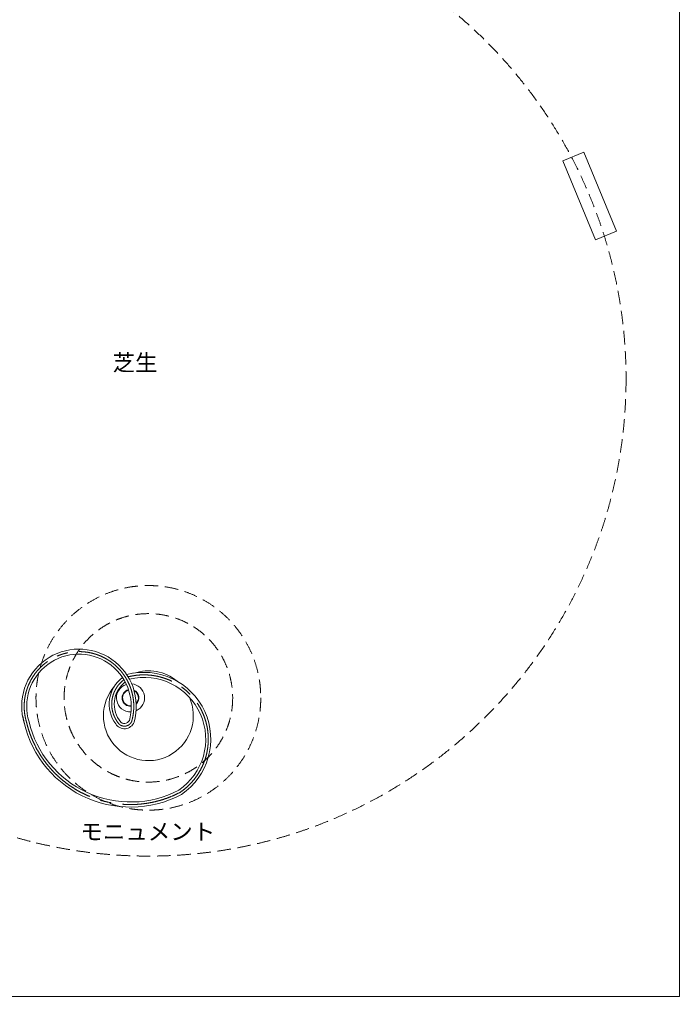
# Model space of a CAD drawing. Units: millimetres at full size, sheet at 1:200; details may follow other scales. Extents: x -96239 to 62349, y -170536 to 17264.
# Drawn here: x -63859 to -52116, y -20116 to -2717 of the extents above; entities that cross this region are included whole.
import ezdxf
from ezdxf.enums import TextEntityAlignment as Align

# ---------------------------------------------------------------- set-up
doc = ezdxf.new("R2010")
doc.units = ezdxf.units.MM
doc.header["$LTSCALE"] = 200
doc.linetypes.add('CHAIN2', pattern=[12, 9, -1, 1, -1])
doc.linetypes.add('DASHED1', pattern=[1.8, 1.2, -0.6])
doc.layers.add('0-9_外景', color=7, linetype='Continuous', lineweight=9)
doc.layers.add('0-A_植樹', color=7, linetype='Continuous', lineweight=9)
doc.layers.add('0-E_屋外名', color=7, linetype='Continuous')
doc.styles.add('・', font='')
doc.styles.get('・').set_extended_font_data('・')

msp = doc.modelspace()

# ---------------------------------------------------------------- linework, layer by layer
at = {"layer": '0-9_外景'}
for p, q in [((-52116.1, 2783.8), (-52116.1, -20116.2)), ((-53820.2, -5082.4), (-54189.7, -5235.5)), ((-53820.2, -5082.4), (-53238.5, -6486.7)), ((-54189.7, -5235.5), (-53608, -6639.8)), ((-53238.5, -6486.7), (-53608, -6639.8)), ((-52116.1, -20116.2), (-74522.7, -20116.2))]:
    msp.add_line(p, q, dxfattribs=at)
at = {"layer": '0-9_外景', "color": 3, "linetype": 'DASHED1'}
for radius in [2000, 1500]:
    msp.add_circle((-61566.1, -14798.2), radius, dxfattribs=at)
at = {"layer": '0-9_外景'}
for centre, radius, start, end in [((-62801, -14949.5), 1020, 343.9506, 197.11097), ((-62801, -14949.5), 930, 346.08164, 197.11097), ((-61673.3, -14910.6), 590, 126.58889, 216.4492), ((-61645.4, -15533.7), 1190, 304.01554, 104.93437), ((-61645.4, -15533.7), 1100, 304.27177, 103.57678), ((-61673.3, -14910.6), 500, 127.66153, 220.0478), ((-61884.1, -14798.2), 1945, 189.68126, 297.7097), ((-61884.1, -14798.2), 1855, 193.24215, 297.55536), ((-61991.8, -15163.7), 184, 211.96453, 338.39464), ((-61991.8, -15163.7), 94, 226.86587, 354.22603)]:
    msp.add_arc(centre, radius, start, end, dxfattribs=at)
at = {"layer": '0-9_外景', "linetype": 'CHAIN2'}
for centre, radius, start, end in [((-62801, -14949.5), 975, 344.08648, 197.02113), ((-61645.4, -15533.7), 1145, 304.13911, 104.22685), ((-61673.3, -14910.6), 545, 126.96394, 220.30807), ((-61884.1, -14798.2), 1900, 193.28771, 297.63466), ((-61991.8, -15163.7), 139, 225.67724, 337.54729)]:
    msp.add_arc(centre, radius, start, end, dxfattribs=at)
at = {"layer": '0-9_外景', "color": 1, "lineweight": 18}
for centre, radius, start, end in [((-61566.1, -15116.2), 800, 50.36469, 108.74912), ((-61566.1, -15116.2), 800, 138.81939, 24.17492), ((-61884.1, -14798.2), 250, 106.92522, 192.66617), ((-61884.1, -14798.2), 250, 293.62582, 85.1145), ((-61884.1, -14798.2), 150, 103.70845, 275.03188), ((-61884.1, -14798.2), 140, 103.37855, 275.36178), ((-61884.1, -14798.2), 150, 313.00524, 65.73508), ((-61884.1, -14798.2), 140, 316.57106, 62.16926), ((-61884.1, -14798.2), 250, 190.04107, 271.8151)]:
    msp.add_arc(centre, radius, start, end, dxfattribs=at)
at = {"layer": '0-A_植樹', "color": 3, "linetype": 'DASHED1'}
msp.add_circle((-61566.1, -9116.2), 8500, dxfattribs=at)

# ---------------------------------------------------------------- texts
at = {"layer": '0-E_屋外名', "style": '・'}
for s, p in [('芝生', (-62202.7, -9061.7)), ('モニュメント', (-62777, -17415.9))]:
    msp.add_text(s, height=293.3, dxfattribs=at).set_placement(p, align=Align.BOTTOM_LEFT)

doc.saveas('drawing.dxf')
